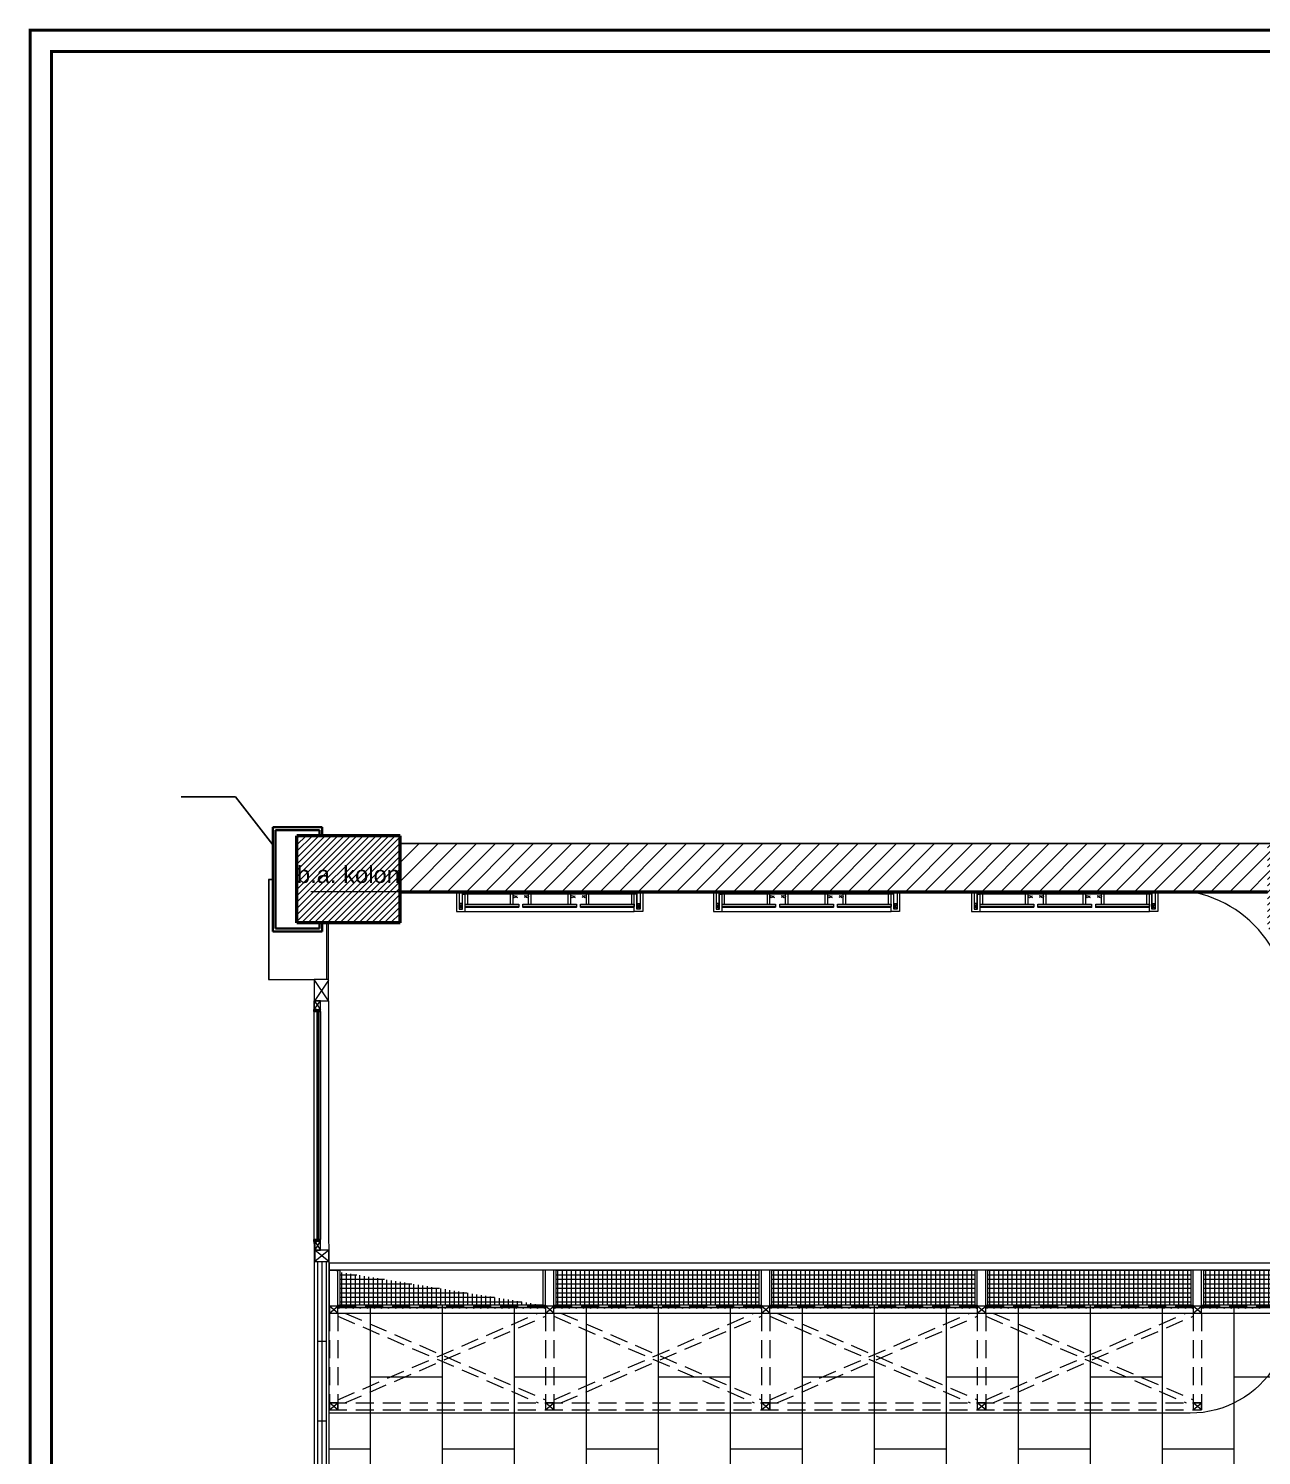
# Model space of a CAD drawing. Header units: millimetres. Extents: x 54215 to 67697, y 23496 to 56611.
# Drawn here: x 60161 to 61031, y 53006 to 54013 of the extents above; entities that cross this region are included whole.
import ezdxf

# ---------------------------------------------------------------- set-up
doc = ezdxf.new("R2010")
doc.units = ezdxf.units.MM
doc.linetypes.add('DASHED', pattern=[19.05, 12.7, -6.35])
for name, color, linetype, lineweight in [('- 0.09', 9, 'Continuous', 9), ('- 0.35', 3, 'Continuous', 35), ('- 0.50', 30, 'Continuous', 50), ('no3_ahsap gorunus arka ince', 53, 'Continuous', 15), ('no3_cam gorunus on', 142, 'Continuous', 15), ('no3_duvar kaplama', 8, 'Continuous', 0), ('no3_döşeme kaplama', 8, 'Continuous', 0), ('no3_kutu profil gorunus', 8, 'Continuous', 0), ('no3_kutuprofil kesit', 74, 'Continuous', 18), ('no3_mobilya aydınlatma', 50, 'Continuous', 13), ('no3_tefriş izdüşüm', 87, 'Continuous', 15)]:
    doc.layers.add(name, color=color, linetype=linetype, lineweight=lineweight)
doc.layers.add('0 rölöve', color=7, linetype='Continuous', true_color=0xf1380e)
for name, color, linetype, lineweight, true_color in [('no3_ahsap kesit on', 7, 'Continuous', 20, 0xfca103), ('no3_alçıpan kesit', 7, 'Continuous', 20, 0xf5003d), ('no3_doğrama kesit', 7, 'Continuous', 18, 0x35355a)]:
    doc.layers.add(name, color=color, linetype=linetype, lineweight=lineweight, true_color=true_color)
doc.styles.get("Standard").update_dxf_attribs({"font": 'arial.ttf'})

# ---------------------------------------------------------------- blocks, each defined once
blk = doc.blocks.new('asmakatplanblok')
at = {"layer": '- 0.09'}
h = blk.add_hatch(dxfattribs=at)
h.set_pattern_fill('ANSI31', color=256)
h.set_pattern_definition([(45, (61649.389, 25204.291), (-2.245064, 2.245064), [])])
h.paths.add_polyline_path([(62945, 26874.3), (62872, 26874.3), (62872, 26812.8), (62945, 26812.8)])
h.paths.add_polyline_path([(63630.5, 26869.8), (63557, 26869.8), (63557, 26808.3), (63630.5, 26808.3)])
h.paths.add_polyline_path([(64212, 26868.8), (64138.5, 26868.8), (64138.5, 26807.3), (64212, 26807.3)])
h.paths.add_polyline_path([(64209, 26081.3), (64136, 26081.3), (64136, 26019.8), (64209, 26019.8)])
h.paths.add_polyline_path([(63630.5, 26082.3), (63557.5, 26082.3), (63557.5, 26020.8), (63630.5, 26020.8)])
h.paths.add_polyline_path([(62945, 26076.3), (62872, 26076.3), (62872, 26014.8), (62945, 26014.8)])
h = blk.add_hatch(dxfattribs=at)
h.set_pattern_fill('ANSI31', color=256, scale=3)
h.set_pattern_definition([(45, (61649.389, 25204.291), (-6.735192, 6.735192), [])])
h.paths.add_polyline_path([(64394, 26197.7), (64394, 26174.4), (64406.2, 26174.4), (64406.2, 26197.7)])
h.paths.add_polyline_path([(64138.5, 26868.8), (63630.5, 26869.8), (63630.5, 26835.8), (64138.5, 26835.8)])
h.paths.add_polyline_path([(62945, 26019.8), (64136, 26019.8), (64136, 26051.3), (63630.5, 26051.3), (63630.5, 26020.8), (63557.5, 26020.8), (63557.5, 26051.3), (62945, 26051.3)])
h.paths.add_polyline_path([(63557, 26868.8), (62945, 26868.8), (62945, 26834.8), (63557, 26834.8)])
h.paths.add_polyline_path([(64209, 26019.8), (64433, 26019.8), (64433, 26868.8), (64212, 26868.8), (64212, 26831.8), (64347.5, 26831.8), (64347.5, 26823.3), (64394, 26823.3), (64394, 26085.8), (64372.1, 26085.8), (64372.1, 26051.3), (64209, 26051.3)])
at = {"layer": 'no3_duvar kaplama'}
h = blk.add_hatch(dxfattribs=at)
h.set_pattern_fill('NET', color=256)
edge = h.paths.add_edge_path(flags=17)
edge.add_line((63565.4, 26567.8), (63512, 26567.8))
edge.add_line((63512, 26567.8), (63512, 26543.1))
edge.add_line((63512, 26543.1), (63572.2, 26543.1))
edge.add_arc((63502.5, 26537), 70, 4.9742, 26.1169)
edge = h.paths.add_edge_path()
edge.add_line((63600.3, 26567.5), (63565.4, 26567.8))
edge.add_arc((63502.5, 26537), 70, 4.9742, 26.1169, ccw=False)
edge.add_line((63572.2, 26543.1), (63611.3, 26542.8))
edge.add_line((63611.3, 26542.8), (63600.3, 26567.5))
h.paths.add_polyline_path([(63503, 26567.8), (63359.7, 26567.8), (63359.7, 26543.1), (63503, 26543.1)], flags=17)
h.paths.add_polyline_path([(63350.7, 26567.8), (63207.3, 26567.8), (63207.3, 26543.1), (63350.7, 26543.1)], flags=17)
h.paths.add_polyline_path([(63198.3, 26567.8), (63054.9, 26567.8), (63054.9, 26543.1), (63198.3, 26543.1)], flags=17)
edge = h.paths.add_edge_path()
edge.add_line((63597.9, 26567.8), (62895, 26567.8))
edge.add_line((63045.9, 26543.1), (63045.9, 26567.8))
edge.add_line((63045.9, 26543.1), (62902.5, 26543.1))
edge.add_line((62902.5, 26543.1), (62902.5, 26567.8))
at = {"layer": '- 0.35'}
for p, q in [((62890, 26880.3), (62855, 26880.3)), ((62855, 26880.3), (62855, 26806.8)), ((62888, 26878.3), (62857, 26878.3)), ((62857, 26878.3), (62857, 26808.8)), ((62888, 26878.3), (62888, 26874.3)), ((62890, 26880.3), (62890, 26874.3)), ((62890, 26806.8), (62855, 26806.8)), ((62888, 26808.8), (62857, 26808.8)), ((62888, 26812.8), (62888, 26808.8)), ((62890, 26812.8), (62890, 26806.8))]:
    blk.add_line(p, q, dxfattribs=at)
at = {"layer": '- 0.50'}
for p, q in [((62945, 26874.3), (62872, 26874.3)), ((62872, 26812.8), (62872, 26874.3)), ((62945, 26812.8), (62945, 26874.3)), ((62945, 26834.8), (63557, 26834.8)), ((62945, 26812.8), (62872, 26812.8))]:
    blk.add_line(p, q, dxfattribs=at)
for p, q in [((63028.6, 26823.9), (62990.8, 26823.9)), ((63028.6, 26824.3), (63028.6, 26823.9)), ((63209.9, 26823.9), (63172.1, 26823.9)), ((63209.9, 26824.3), (63209.9, 26823.9)), ((63392, 26823.9), (63354.2, 26823.9)), ((63392, 26824.3), (63392, 26823.9)), ((62888.7, 26589.6), (62888.7, 26750.3))]:
    blk.add_line(p, q)
for points in [[(63031.6, 26824.3), (63031.6, 26823.9), (63069.3, 26823.9), (63069.3, 26824.3)], [(63072.3, 26824.3), (63072.3, 26823.9), (63110.1, 26823.9)], [(63212.9, 26824.3), (63212.9, 26823.9), (63250.6, 26823.9), (63250.6, 26824.3)], [(63253.6, 26824.3), (63253.6, 26823.9), (63291.4, 26823.9)], [(63395, 26824.3), (63395, 26823.9), (63432.8, 26823.9), (63432.8, 26824.3)], [(63435.8, 26824.3), (63435.8, 26823.9), (63473.6, 26823.9)]]:
    blk.add_lwpolyline(points)
at = {"layer": '0 rölöve'}
blk.add_line((64138.5, 26868.8), (62945, 26868.8), dxfattribs=at)
blk.add_lwpolyline([(62855, 26868), (62828.7, 26901.7), (62790.4, 26901.7)], dxfattribs=at)
at = {"layer": 'no3_ahsap gorunus arka ince'}
for p, q in [((62990.8, 26820.8), (63110.1, 26820.8)), ((63172.1, 26820.8), (63291.4, 26820.8)), ((63354.2, 26820.8), (63473.6, 26820.8))]:
    blk.add_line(p, q, dxfattribs=at)
at = {"layer": 'no3_ahsap kesit on'}
for p, q in [((62984.8, 26834.8), (62986.6, 26834.8)), ((63111.9, 26834.8), (62989, 26834.8)), ((62989, 26833), (62989, 26834.8)), ((63111.9, 26833), (63111.9, 26834.8)), ((63116.1, 26834.8), (63114.3, 26834.8)), ((63166.1, 26834.8), (63167.9, 26834.8)), ((63293.2, 26834.8), (63170.3, 26834.8)), ((63170.3, 26833), (63170.3, 26834.8)), ((63293.2, 26833), (63293.2, 26834.8)), ((63297.4, 26834.8), (63295.6, 26834.8)), ((63348.2, 26834.8), (63350, 26834.8)), ((63475.4, 26834.8), (63352.4, 26834.8)), ((63352.4, 26833), (63352.4, 26834.8)), ((63475.4, 26833), (63475.4, 26834.8)), ((63479.6, 26834.8), (63477.8, 26834.8)), ((62989, 26833), (62990.8, 26833)), ((63111.9, 26833), (62989, 26833)), ((62990.8, 26826.1), (62990.8, 26833)), ((62992.6, 26826.1), (62992.6, 26833)), ((63022.8, 26826.1), (63022.8, 26833)), ((63024.6, 26826.1), (63024.6, 26833)), ((63035.6, 26826.1), (63035.6, 26833)), ((63037.4, 26826.1), (63037.4, 26833)), ((63063.5, 26826.1), (63063.5, 26833)), ((63065.3, 26826.1), (63065.3, 26833)), ((63076.3, 26826.1), (63076.3, 26833)), ((63078.1, 26826.1), (63078.1, 26833)), ((63108.3, 26826.1), (63108.3, 26833)), ((63111.9, 26833), (63110.1, 26833)), ((63110.1, 26826.1), (63110.1, 26833)), ((63170.3, 26833), (63172.1, 26833)), ((63293.2, 26833), (63170.3, 26833)), ((63172.1, 26826.1), (63172.1, 26833)), ((63173.9, 26826.1), (63173.9, 26833)), ((63204.1, 26826.1), (63204.1, 26833)), ((63205.9, 26826.1), (63205.9, 26833)), ((63216.9, 26826.1), (63216.9, 26833)), ((63218.7, 26826.1), (63218.7, 26833)), ((63244.8, 26826.1), (63244.8, 26833)), ((63246.6, 26826.1), (63246.6, 26833)), ((63257.6, 26826.1), (63257.6, 26833)), ((63259.4, 26826.1), (63259.4, 26833)), ((63289.6, 26826.1), (63289.6, 26833)), ((63293.2, 26833), (63291.4, 26833)), ((63291.4, 26826.1), (63291.4, 26833)), ((63352.4, 26833), (63354.2, 26833)), ((63475.4, 26833), (63352.4, 26833)), ((63354.2, 26826.1), (63354.2, 26833)), ((63356, 26826.1), (63356, 26833)), ((63386.2, 26826.1), (63386.2, 26833)), ((63388, 26826.1), (63388, 26833)), ((63399, 26826.1), (63399, 26833)), ((63400.8, 26826.1), (63400.8, 26833)), ((63427, 26826.1), (63427, 26833)), ((63428.8, 26826.1), (63428.8, 26833)), ((63439.8, 26826.1), (63439.8, 26833)), ((63441.6, 26826.1), (63441.6, 26833)), ((63471.8, 26826.1), (63471.8, 26833)), ((63475.4, 26833), (63473.6, 26833)), ((63473.6, 26826.1), (63473.6, 26833))]:
    blk.add_line(p, q, dxfattribs=at)
for points in [[(62984.8, 26834.8), (62984.8, 26820.8), (62990.8, 26820.8), (62990.8, 26833)], [(62986.6, 26834.8), (62986.6, 26822.6), (62989, 26822.6), (62989, 26833)], [(63116.1, 26834.8), (63116.1, 26820.8), (63110.1, 26820.8), (63110.1, 26833)], [(63114.3, 26834.8), (63114.3, 26822.6), (63111.9, 26822.6), (63111.9, 26833)], [(63166.1, 26834.8), (63166.1, 26820.8), (63172.1, 26820.8), (63172.1, 26833)], [(63167.9, 26834.8), (63167.9, 26822.6), (63170.3, 26822.6), (63170.3, 26833)], [(63297.4, 26834.8), (63297.4, 26820.8), (63291.4, 26820.8), (63291.4, 26833)], [(63295.6, 26834.8), (63295.6, 26822.6), (63293.2, 26822.6), (63293.2, 26833)], [(63348.2, 26834.8), (63348.2, 26820.8), (63354.2, 26820.8), (63354.2, 26833)], [(63350, 26834.8), (63350, 26822.6), (63352.4, 26822.6), (63352.4, 26833)], [(63479.6, 26834.8), (63479.6, 26820.8), (63473.6, 26820.8), (63473.6, 26833)], [(63477.8, 26834.8), (63477.8, 26822.6), (63475.4, 26822.6), (63475.4, 26833)]]:
    blk.add_lwpolyline(points, dxfattribs=at)
for points in [[(62990.8, 26826.1), (63028.6, 26826.1), (63028.6, 26824.3), (62990.8, 26824.3)], [(63031.6, 26826.1), (63069.3, 26826.1), (63069.3, 26824.3), (63031.6, 26824.3)], [(63072.3, 26826.1), (63110.1, 26826.1), (63110.1, 26824.3), (63072.3, 26824.3)], [(63172.1, 26826.1), (63209.9, 26826.1), (63209.9, 26824.3), (63172.1, 26824.3)], [(63212.9, 26826.1), (63250.6, 26826.1), (63250.6, 26824.3), (63212.9, 26824.3)], [(63253.6, 26826.1), (63291.4, 26826.1), (63291.4, 26824.3), (63253.6, 26824.3)], [(63354.2, 26826.1), (63392, 26826.1), (63392, 26824.3), (63354.2, 26824.3)], [(63395, 26826.1), (63432.8, 26826.1), (63432.8, 26824.3), (63395, 26824.3)], [(63435.8, 26826.1), (63473.6, 26826.1), (63473.6, 26824.3), (63435.8, 26824.3)]]:
    blk.add_lwpolyline(points, close=True, dxfattribs=at)
at = {"layer": 'no3_alçıpan kesit'}
for p, q in [((62893.1, 26772.8), (62893.1, 26812.8)), ((62894.3, 26772.8), (62894.3, 26812.8))]:
    blk.add_line(p, q, dxfattribs=at)
at = {"layer": 'no3_cam gorunus on'}
for p, q in [((62886.2, 26751.8), (62886.2, 26588.1)), ((62886.7, 26751.8), (62886.7, 26588.1)), ((62887.2, 26751.8), (62887.2, 26588.1))]:
    blk.add_line(p, q, dxfattribs=at)
at = {"layer": 'no3_doğrama kesit'}
for p, q in [((62886.7, 26574.1), (62886.7, 26124.3)), ((62889.7, 26574.1), (62889.7, 26124.3)), ((62892.7, 26574.1), (62892.7, 26124.3)), ((62886.7, 26517.9), (62892.7, 26517.9)), ((62886.7, 26461.7), (62892.7, 26461.7))]:
    blk.add_line(p, q, dxfattribs=at)
for p in [(62889.7, 26517.9), (62889.7, 26461.7)]:
    blk.add_point(p, dxfattribs=at)
at = {"layer": 'no3_kutu profil gorunus'}
for p, q in [((62988.8, 26826.6), (62988.8, 26834.8)), ((63112.1, 26826.6), (63112.1, 26834.8)), ((63170.1, 26826.6), (63170.1, 26834.8)), ((63293.4, 26826.6), (63293.4, 26834.8)), ((63352.2, 26826.6), (63352.2, 26834.8)), ((63475.6, 26826.6), (63475.6, 26834.8)), ((62884.7, 26124.3), (62884.3, 26757.8)), ((62894.3, 26757.8), (62894.7, 26124.3)), ((63598, 26572.8), (62895, 26572.8)), ((62895, 26537.6), (62895, 26572.8)), ((63603, 26567.8), (62895, 26567.8)), ((62901, 26537.6), (62901, 26567.8)), ((62902.5, 26543.1), (62902.5, 26567.8)), ((63045.9, 26543.1), (63045.9, 26567.8)), ((63047.4, 26542.6), (63047.4, 26567.8)), ((63053.4, 26542.6), (63053.4, 26567.8)), ((63054.9, 26543.1), (63054.9, 26567.8)), ((63198.3, 26543.1), (63198.3, 26567.8)), ((63199.8, 26542.6), (63199.8, 26567.8)), ((63205.8, 26542.6), (63205.8, 26567.8)), ((63207.3, 26543.1), (63207.3, 26567.8)), ((63350.7, 26543.1), (63350.7, 26567.8)), ((63352.2, 26542.6), (63352.2, 26567.8)), ((63358.2, 26542.6), (63358.2, 26567.8)), ((63359.7, 26543.1), (63359.7, 26567.8)), ((63503, 26543.1), (63503, 26567.8)), ((63504.5, 26542.6), (63504.5, 26567.8)), ((63510.5, 26542.6), (63510.5, 26567.8)), ((63512, 26543.1), (63512, 26567.8)), ((63045.9, 26543.1), (62902.5, 26543.1)), ((63045.9, 26541.6), (62902.5, 26541.6)), ((63198.3, 26543.1), (63054.9, 26543.1)), ((63198.3, 26541.6), (63054.9, 26541.6)), ((63350.7, 26543.1), (63207.3, 26543.1)), ((63350.7, 26541.6), (63207.3, 26541.6)), ((63503, 26543.1), (63359.7, 26543.1)), ((63503, 26541.6), (63359.7, 26541.6)), ((63611.3, 26543.1), (63512, 26543.1)), ((63611.3, 26541.6), (63512, 26541.6)), ((62895, 26537.6), (63618.8, 26537.6)), ((63047.4, 26541.3), (62901, 26541.3)), ((63199.8, 26541.3), (63053.4, 26541.3)), ((63352.2, 26541.3), (63205.8, 26541.3)), ((63504.5, 26541.3), (63358.2, 26541.3)), ((63612.8, 26541.3), (63510.5, 26541.3))]:
    blk.add_line(p, q, dxfattribs=at)
at = {"layer": 'no3_kutu profil gorunus', "linetype": 'DASHED'}
for p, q in [((63618.8, 26542.6), (62895, 26542.6)), ((62895, 26537.6), (62895, 26469.3)), ((62901, 26537.6), (62901, 26469.3)), ((62901, 26476.5), (63042.3, 26537.6)), ((62901, 26535.4), (63042.3, 26474.3)), ((62906, 26537.6), (63047.4, 26476.5)), ((62906, 26474.3), (63047.4, 26535.4)), ((63047.4, 26537.6), (63047.4, 26469.3)), ((63053.4, 26537.6), (63053.4, 26469.3)), ((63053.4, 26476.5), (63194.7, 26537.6)), ((63053.4, 26535.4), (63194.7, 26474.3)), ((63058.4, 26537.6), (63199.8, 26476.5)), ((63058.4, 26474.3), (63199.8, 26535.4)), ((63199.8, 26537.6), (63199.8, 26469.3)), ((63205.8, 26537.6), (63205.8, 26469.3)), ((63205.8, 26476.5), (63347.1, 26537.6)), ((63205.8, 26535.4), (63347.1, 26474.3)), ((63210.8, 26537.6), (63352.2, 26476.5)), ((63210.8, 26474.3), (63352.2, 26535.4)), ((63352.2, 26537.6), (63352.2, 26469.3)), ((63358.2, 26537.6), (63358.2, 26469.3)), ((63358.2, 26476.5), (63499.5, 26537.6)), ((63358.2, 26535.4), (63499.5, 26474.3)), ((63363.2, 26537.6), (63504.5, 26476.5)), ((63363.2, 26474.3), (63504.5, 26535.4)), ((63504.5, 26537.6), (63504.5, 26469.3)), ((63510.5, 26537.6), (63510.5, 26469.3)), ((62894.5, 26474.3), (63510.5, 26474.3)), ((62895, 26469.3), (62901, 26474.3)), ((62901, 26469.3), (62895, 26474.3)), ((63047.4, 26469.3), (63053.4, 26474.3)), ((63053.4, 26469.3), (63047.4, 26474.3)), ((63199.8, 26469.3), (63205.8, 26474.3)), ((63205.8, 26469.3), (63199.8, 26474.3)), ((63352.2, 26469.3), (63358.2, 26474.3)), ((63358.2, 26469.3), (63352.2, 26474.3)), ((63504.5, 26469.3), (63510.5, 26474.3)), ((63510.5, 26469.3), (63504.5, 26474.3)), ((62894.5, 26469.3), (63510.5, 26469.3))]:
    blk.add_line(p, q, dxfattribs=at)
for points in [[(62895, 26469.3), (62901, 26469.3), (62901, 26474.3), (62895, 26474.3)], [(63047.4, 26469.3), (63053.4, 26469.3), (63053.4, 26474.3), (63047.4, 26474.3)], [(63199.8, 26469.3), (63205.8, 26469.3), (63205.8, 26474.3), (63199.8, 26474.3)], [(63352.2, 26469.3), (63358.2, 26469.3), (63358.2, 26474.3), (63352.2, 26474.3)], [(63504.5, 26469.3), (63510.5, 26469.3), (63510.5, 26474.3), (63504.5, 26474.3)]]:
    blk.add_lwpolyline(points, close=True, dxfattribs=at)
at = {"layer": 'no3_kutuprofil kesit'}
for p, q in [((62986.8, 26822.6), (62988.8, 26826.6)), ((62988.8, 26822.6), (62986.8, 26826.6)), ((62988.8, 26826.6), (62988.8, 26826.6)), ((63114.1, 26822.6), (63112.1, 26826.6)), ((63112.1, 26826.6), (63112.1, 26826.6)), ((63112.1, 26822.6), (63114.1, 26826.6)), ((63168.1, 26822.6), (63170.1, 26826.6)), ((63170.1, 26822.6), (63168.1, 26826.6)), ((63170.1, 26826.6), (63170.1, 26826.6)), ((63295.4, 26822.6), (63293.4, 26826.6)), ((63293.4, 26826.6), (63293.4, 26826.6)), ((63293.4, 26822.6), (63295.4, 26826.6)), ((63350.2, 26822.6), (63352.2, 26826.6)), ((63352.2, 26822.6), (63350.2, 26826.6)), ((63352.2, 26826.6), (63352.2, 26826.6)), ((63477.6, 26822.6), (63475.6, 26826.6)), ((63475.6, 26826.6), (63475.6, 26826.6)), ((63475.6, 26822.6), (63477.6, 26826.6)), ((62852, 26772.8), (62883.8, 26772.8)), ((62894.3, 26757.8), (62884.3, 26772.8)), ((62894.3, 26772.5), (62884.3, 26757.5)), ((62884.3, 26757.8), (62888.7, 26751.8)), ((62884.3, 26751.8), (62888.7, 26757.8)), ((62883.7, 26750.3), (62886.2, 26751.8)), ((62886.2, 26750.3), (62883.7, 26751.8)), ((62887.2, 26750.3), (62888.7, 26751.8)), ((62888.7, 26750.3), (62887.2, 26751.8)), ((62883.7, 26588.1), (62886.2, 26589.6)), ((62886.2, 26588.1), (62883.7, 26589.6)), ((62884.7, 26588.1), (62888.7, 26582.1)), ((62884.7, 26582.1), (62888.7, 26588.1)), ((62894.7, 26582.1), (62884.7, 26574.1)), ((62894.7, 26574.1), (62884.7, 26582.1)), ((62887.2, 26588.1), (62888.7, 26589.6)), ((62888.7, 26588.1), (62887.2, 26589.6)), ((62895, 26537.6), (62901, 26542.6)), ((62901, 26537.6), (62895, 26542.6)), ((62902.5, 26543.1), (62901, 26541.6)), ((62902.5, 26541.6), (62901, 26543.1)), ((63047.4, 26543.1), (63045.9, 26541.6)), ((63047.4, 26541.6), (63045.9, 26543.1)), ((63047.4, 26537.6), (63053.4, 26542.6)), ((63053.4, 26537.6), (63047.4, 26542.6)), ((63054.9, 26543.1), (63053.4, 26541.6)), ((63054.9, 26541.6), (63053.4, 26543.1)), ((63199.8, 26543.1), (63198.3, 26541.6)), ((63199.8, 26541.6), (63198.3, 26543.1)), ((63199.8, 26537.6), (63205.8, 26542.6)), ((63205.8, 26537.6), (63199.8, 26542.6)), ((63207.3, 26543.1), (63205.8, 26541.6)), ((63207.3, 26541.6), (63205.8, 26543.1)), ((63352.2, 26543.1), (63350.7, 26541.6)), ((63352.2, 26541.6), (63350.7, 26543.1)), ((63352.2, 26537.6), (63358.2, 26542.6)), ((63358.2, 26537.6), (63352.2, 26542.6)), ((63359.7, 26543.1), (63358.2, 26541.6)), ((63359.7, 26541.6), (63358.2, 26543.1)), ((63504.5, 26543.1), (63503, 26541.6)), ((63504.5, 26541.6), (63503, 26543.1)), ((63504.5, 26537.6), (63510.5, 26542.6)), ((63510.5, 26537.6), (63504.5, 26542.6)), ((63512, 26543.1), (63510.5, 26541.6)), ((63512, 26541.6), (63510.5, 26543.1))]:
    blk.add_line(p, q, dxfattribs=at)
for points in [[(62855, 26843.5), (62852, 26843.5), (62852, 26772.8), (62884.3, 26772.8)], [(62855, 26843.3), (62852.2, 26843.3), (62852.2, 26773), (62884.3, 26773)]]:
    blk.add_lwpolyline(points, dxfattribs=at)
for points in [[(62986.8, 26822.6), (62988.8, 26822.6), (62988.8, 26826.6), (62986.8, 26826.6)], [(63114.1, 26822.6), (63112.1, 26822.6), (63112.1, 26826.6), (63114.1, 26826.6)], [(63168.1, 26822.6), (63170.1, 26822.6), (63170.1, 26826.6), (63168.1, 26826.6)], [(63295.4, 26822.6), (63293.4, 26822.6), (63293.4, 26826.6), (63295.4, 26826.6)], [(63350.2, 26822.6), (63352.2, 26822.6), (63352.2, 26826.6), (63350.2, 26826.6)], [(63477.6, 26822.6), (63475.6, 26822.6), (63475.6, 26826.6), (63477.6, 26826.6)], [(62884.3, 26757.8), (62894.3, 26757.8), (62894.3, 26772.8), (62884.3, 26772.8)], [(62884.3, 26751.8), (62888.7, 26751.8), (62888.7, 26757.8), (62884.3, 26757.8)], [(62883.7, 26750.3), (62886.2, 26750.3), (62886.2, 26751.8), (62883.7, 26751.8)], [(62887.2, 26750.3), (62888.7, 26750.3), (62888.7, 26751.8), (62887.2, 26751.8)], [(62883.7, 26588.1), (62886.2, 26588.1), (62886.2, 26589.6), (62883.7, 26589.6)], [(62884.7, 26582.1), (62888.7, 26582.1), (62888.7, 26588.1), (62884.7, 26588.1)], [(62884.7, 26574.1), (62894.7, 26574.1), (62894.7, 26582.1), (62884.7, 26582.1)], [(62887.2, 26588.1), (62888.7, 26588.1), (62888.7, 26589.6), (62887.2, 26589.6)], [(62895, 26537.6), (62901, 26537.6), (62901, 26542.6), (62895, 26542.6)], [(62902.5, 26543.1), (62902.5, 26541.6), (62901, 26541.6), (62901, 26543.1)], [(63047.4, 26543.1), (63047.4, 26541.6), (63045.9, 26541.6), (63045.9, 26543.1)], [(63047.4, 26537.6), (63053.4, 26537.6), (63053.4, 26542.6), (63047.4, 26542.6)], [(63054.9, 26543.1), (63054.9, 26541.6), (63053.4, 26541.6), (63053.4, 26543.1)], [(63199.8, 26543.1), (63199.8, 26541.6), (63198.3, 26541.6), (63198.3, 26543.1)], [(63199.8, 26537.6), (63205.8, 26537.6), (63205.8, 26542.6), (63199.8, 26542.6)], [(63207.3, 26543.1), (63207.3, 26541.6), (63205.8, 26541.6), (63205.8, 26543.1)], [(63352.2, 26543.1), (63352.2, 26541.6), (63350.7, 26541.6), (63350.7, 26543.1)], [(63352.2, 26537.6), (63358.2, 26537.6), (63358.2, 26542.6), (63352.2, 26542.6)], [(63359.7, 26543.1), (63359.7, 26541.6), (63358.2, 26541.6), (63358.2, 26543.1)], [(63504.5, 26543.1), (63504.5, 26541.6), (63503, 26541.6), (63503, 26543.1)], [(63504.5, 26537.6), (63510.5, 26537.6), (63510.5, 26542.6), (63504.5, 26542.6)], [(63512, 26543.1), (63512, 26541.6), (63510.5, 26541.6), (63510.5, 26543.1)]]:
    blk.add_lwpolyline(points, close=True, dxfattribs=at)
for centre in [(62901.8, 26541.1), (62906.8, 26541.1), (62911.8, 26541.1), (62916.8, 26541.1), (62921.8, 26541.1), (62926.8, 26541.1), (62931.8, 26541.1), (62936.8, 26541.1), (62941.8, 26541.1), (62946.8, 26541.1), (62951.8, 26541.1), (62956.8, 26541.1), (62961.8, 26541.1), (62966.8, 26541.1), (62971.8, 26541.1), (62976.8, 26541.1), (62981.8, 26541.1), (62986.8, 26541.1), (62991.8, 26541.1), (62996.8, 26541.1), (63001.8, 26541.1), (63006.8, 26541.1), (63011.8, 26541.1), (63016.8, 26541.1), (63021.8, 26541.1), (63026.8, 26541.1), (63031.8, 26541.1), (63036.8, 26541.1), (63041.8, 26541.1), (63046.8, 26541.1), (63054.2, 26541.1), (63059.2, 26541.1), (63064.2, 26541.1), (63069.2, 26541.1), (63074.2, 26541.1), (63079.2, 26541.1), (63084.2, 26541.1), (63089.2, 26541.1), (63094.2, 26541.1), (63099.2, 26541.1), (63104.2, 26541.1), (63109.2, 26541.1), (63114.2, 26541.1), (63119.2, 26541.1), (63124.2, 26541.1), (63129.2, 26541.1), (63134.2, 26541.1), (63139.2, 26541.1), (63144.2, 26541.1), (63149.2, 26541.1), (63154.2, 26541.1), (63159.2, 26541.1), (63164.2, 26541.1), (63169.2, 26541.1), (63174.2, 26541.1), (63179.2, 26541.1), (63184.2, 26541.1), (63189.2, 26541.1), (63194.2, 26541.1), (63199.2, 26541.1), (63206.6, 26541.1), (63211.6, 26541.1), (63216.6, 26541.1), (63221.6, 26541.1), (63226.6, 26541.1), (63231.6, 26541.1), (63236.6, 26541.1), (63241.6, 26541.1), (63246.6, 26541.1), (63251.6, 26541.1), (63256.6, 26541.1), (63261.6, 26541.1), (63266.6, 26541.1), (63271.6, 26541.1), (63276.6, 26541.1), (63281.6, 26541.1), (63286.6, 26541.1), (63291.6, 26541.1), (63296.6, 26541.1), (63301.6, 26541.1), (63306.6, 26541.1), (63311.6, 26541.1), (63316.6, 26541.1), (63321.6, 26541.1), (63326.6, 26541.1), (63331.6, 26541.1), (63336.6, 26541.1), (63341.6, 26541.1), (63346.6, 26541.1), (63351.6, 26541.1), (63359, 26541.1), (63364, 26541.1), (63369, 26541.1), (63374, 26541.1), (63379, 26541.1), (63384, 26541.1), (63389, 26541.1), (63394, 26541.1), (63399, 26541.1), (63404, 26541.1), (63409, 26541.1), (63414, 26541.1), (63419, 26541.1), (63424, 26541.1), (63429, 26541.1), (63434, 26541.1), (63439, 26541.1), (63444, 26541.1), (63449, 26541.1), (63454, 26541.1), (63459, 26541.1), (63464, 26541.1), (63469, 26541.1), (63474, 26541.1), (63479, 26541.1), (63484, 26541.1), (63489, 26541.1), (63494, 26541.1), (63499, 26541.1), (63504, 26541.1), (63511.4, 26541.1), (63516.4, 26541.1), (63521.4, 26541.1), (63526.4, 26541.1), (63531.4, 26541.1), (63536.4, 26541.1), (63541.4, 26541.1), (63546.4, 26541.1), (63551.4, 26541.1)]:
    blk.add_circle(centre, 0.15, dxfattribs=at)
at = {"layer": 'no3_mobilya aydınlatma'}
for p, q in [((63026.5, 26831.6), (63027.6, 26832)), ((63026.5, 26831.3), (63027.7, 26830.8)), ((63033.6, 26831.3), (63032.4, 26830.8)), ((63033.6, 26831.6), (63032.5, 26832)), ((63067.3, 26831.6), (63068.4, 26832)), ((63067.3, 26831.3), (63068.5, 26830.8)), ((63074.4, 26831.3), (63073.2, 26830.8)), ((63074.4, 26831.6), (63073.3, 26832)), ((63207.8, 26831.6), (63208.9, 26832)), ((63207.8, 26831.3), (63209, 26830.8)), ((63214.9, 26831.3), (63213.7, 26830.8)), ((63214.9, 26831.6), (63213.8, 26832)), ((63248.6, 26831.6), (63249.7, 26832)), ((63248.6, 26831.3), (63249.8, 26830.8)), ((63255.7, 26831.3), (63254.5, 26830.8)), ((63255.7, 26831.6), (63254.6, 26832)), ((63390, 26831.6), (63391.1, 26832)), ((63390, 26831.3), (63391.1, 26830.8)), ((63397.1, 26831.6), (63395.9, 26832)), ((63397.1, 26831.3), (63395.9, 26830.8)), ((63430.8, 26831.6), (63431.9, 26832)), ((63430.8, 26831.3), (63431.9, 26830.8)), ((63437.8, 26831.6), (63436.7, 26832)), ((63437.8, 26831.3), (63436.7, 26830.8))]:
    blk.add_line(p, q, dxfattribs=at)
for centre in [(63025.4, 26831.4), (63034.7, 26831.4), (63066.2, 26831.4), (63075.5, 26831.4), (63206.7, 26831.4), (63216, 26831.4), (63247.5, 26831.4), (63256.8, 26831.4), (63388.9, 26831.4), (63398.2, 26831.4), (63429.7, 26831.4), (63439, 26831.4)]:
    blk.add_circle(centre, 0.773, dxfattribs=at)
at = {"layer": 'no3_tefriş izdüşüm'}
for points in [[(63568.4, 26731.5), (63568.4, 26731.5, 0.443741), (63502.5, 26834.8), (62882, 26834.8)], [(63564.3, 26569.9), (63564.3, 26569.9, -0.566052), (63502.5, 26467), (62894.5, 26467)]]:
    blk.add_lwpolyline(points, format="xyb", dxfattribs=at)
at = {"layer": '0 rölöve'}
blk.add_text('b.a. kolon', height=12, dxfattribs=at).set_placement((62872.1, 26841))

msp = doc.modelspace()

# ---------------------------------------------------------------- hatches: boundary and pattern name
at = {"layer": 'no3_döşeme kaplama', "lineweight": 5}
h = msp.add_hatch(dxfattribs=at)
h.set_pattern_fill('AR-B816', color=256, scale=0.25, angle=90, style=0)
h.set_pattern_definition([(90, (43689.05, 19634.885), (-50.8, 3e-15), []), (180, (43689.05, 19634.885), (-50.8, -50.8), [50.8, -50.8])])
h.paths.add_polyline_path([(60373.002, 52649.685), (60427.736, 52649.685), (60427.736, 52620.285), (61031.436, 52620.285), (61031.436, 52655.685), (61127.086, 52655.685), (61127.086, 52830.285), (61537.286, 52830.285), (61537.286, 53131.203), (61536.286, 53131.203), (61536.286, 53135.203), (61538.275, 53135.203), (61538.41, 53143.15), (61427.086, 53143.15), (61426.866, 53143.144), (61426.423, 53132.708), (61425.534, 53125.084), (61423.347, 53113.916), (61420.494, 53104.048), (61417.249, 53095.441), (61413.487, 53087.326), (61409.254, 53079.687), (61403.697, 53071.252), (61398.891, 53065.003), (61392.129, 53057.429), (61385.676, 53051.241), (61378.699, 53045.467), (61370.596, 53039.753), (61362.841, 53035.133), (61355.606, 53031.478), (61346.853, 53027.816), (61336.86, 53024.56), (61327.994, 53022.435), (61319.892, 53021.086), (61309.457, 53020.155), (61303.88, 53020.023), (61303.745, 53023.469), (61298.993, 53023.563), (61290.721, 53024.18), (61277.78, 53026.319), (61265.242, 53029.832), (61250.42, 53036.006), (61238.452, 53042.85), (61228.93, 53049.737), (61223.544, 53054.319), (61221.958, 53055.804), (61219.589, 53053.274), (61216.714, 53056.056), (61214.098, 53048.703), (61199.966, 53053.733), (61202.582, 53061.085), (61198.596, 53060.745), (61198.352, 53064.29), (61196.184, 53064.148), (61185.205, 53064.001), (61172.216, 53065.249), (61159.814, 53067.804), (61147.448, 53071.772), (61134.818, 53077.451), (61123.729, 53084.014), (61114.43, 53090.888), (61112.25, 53088.219), (61105.55, 53094.109), (61102.543, 53097.051), (61097.991, 53101.915), (61090.257, 53111.58), (61086.255, 53111.608), (61080.282, 53111.608), (61080.282, 53112.082), (60379.336, 53112.082), (60379.336, 53111.608), (60373.336, 53111.608)])

# ---------------------------------------------------------------- linework, layer by layer
at = {"color": 252, "const_width": 2.135}
for points in [[(62947.87, 52211.617), (60162.092, 52211.617), (60162.092, 54011.617), (62947.87, 54011.617), (62947.87, 52872.569, -0.41421356), (62922.784, 52847.482), (62543.978, 52847.482, 0.41421356), (62533.943, 52837.448), (62533.943, 52593.61, 0.41421356), (62543.978, 52583.575), (62922.784, 52583.575, -0.41421356), (62947.87, 52558.489), (62947.87, 52211.617)], [(62932.819, 52872.569, -0.41421356), (62922.784, 52862.534), (62543.978, 52862.534, 0.41421356), (62518.891, 52837.448), (62518.891, 52593.61, 0.41421356), (62543.978, 52568.524), (62922.784, 52568.524, -0.41421356), (62932.819, 52558.489), (62932.819, 52226.669), (60177.144, 52226.669), (60177.144, 53996.565), (62932.819, 53996.565), (62932.819, 52872.569)]]:
    msp.add_lwpolyline(points, format="xyb", dxfattribs=at)

# ---------------------------------------------------------------- block references
msp.add_blockref('asmakatplanblok', (-2521.664, 26569.003))

doc.saveas('drawing.dxf')
